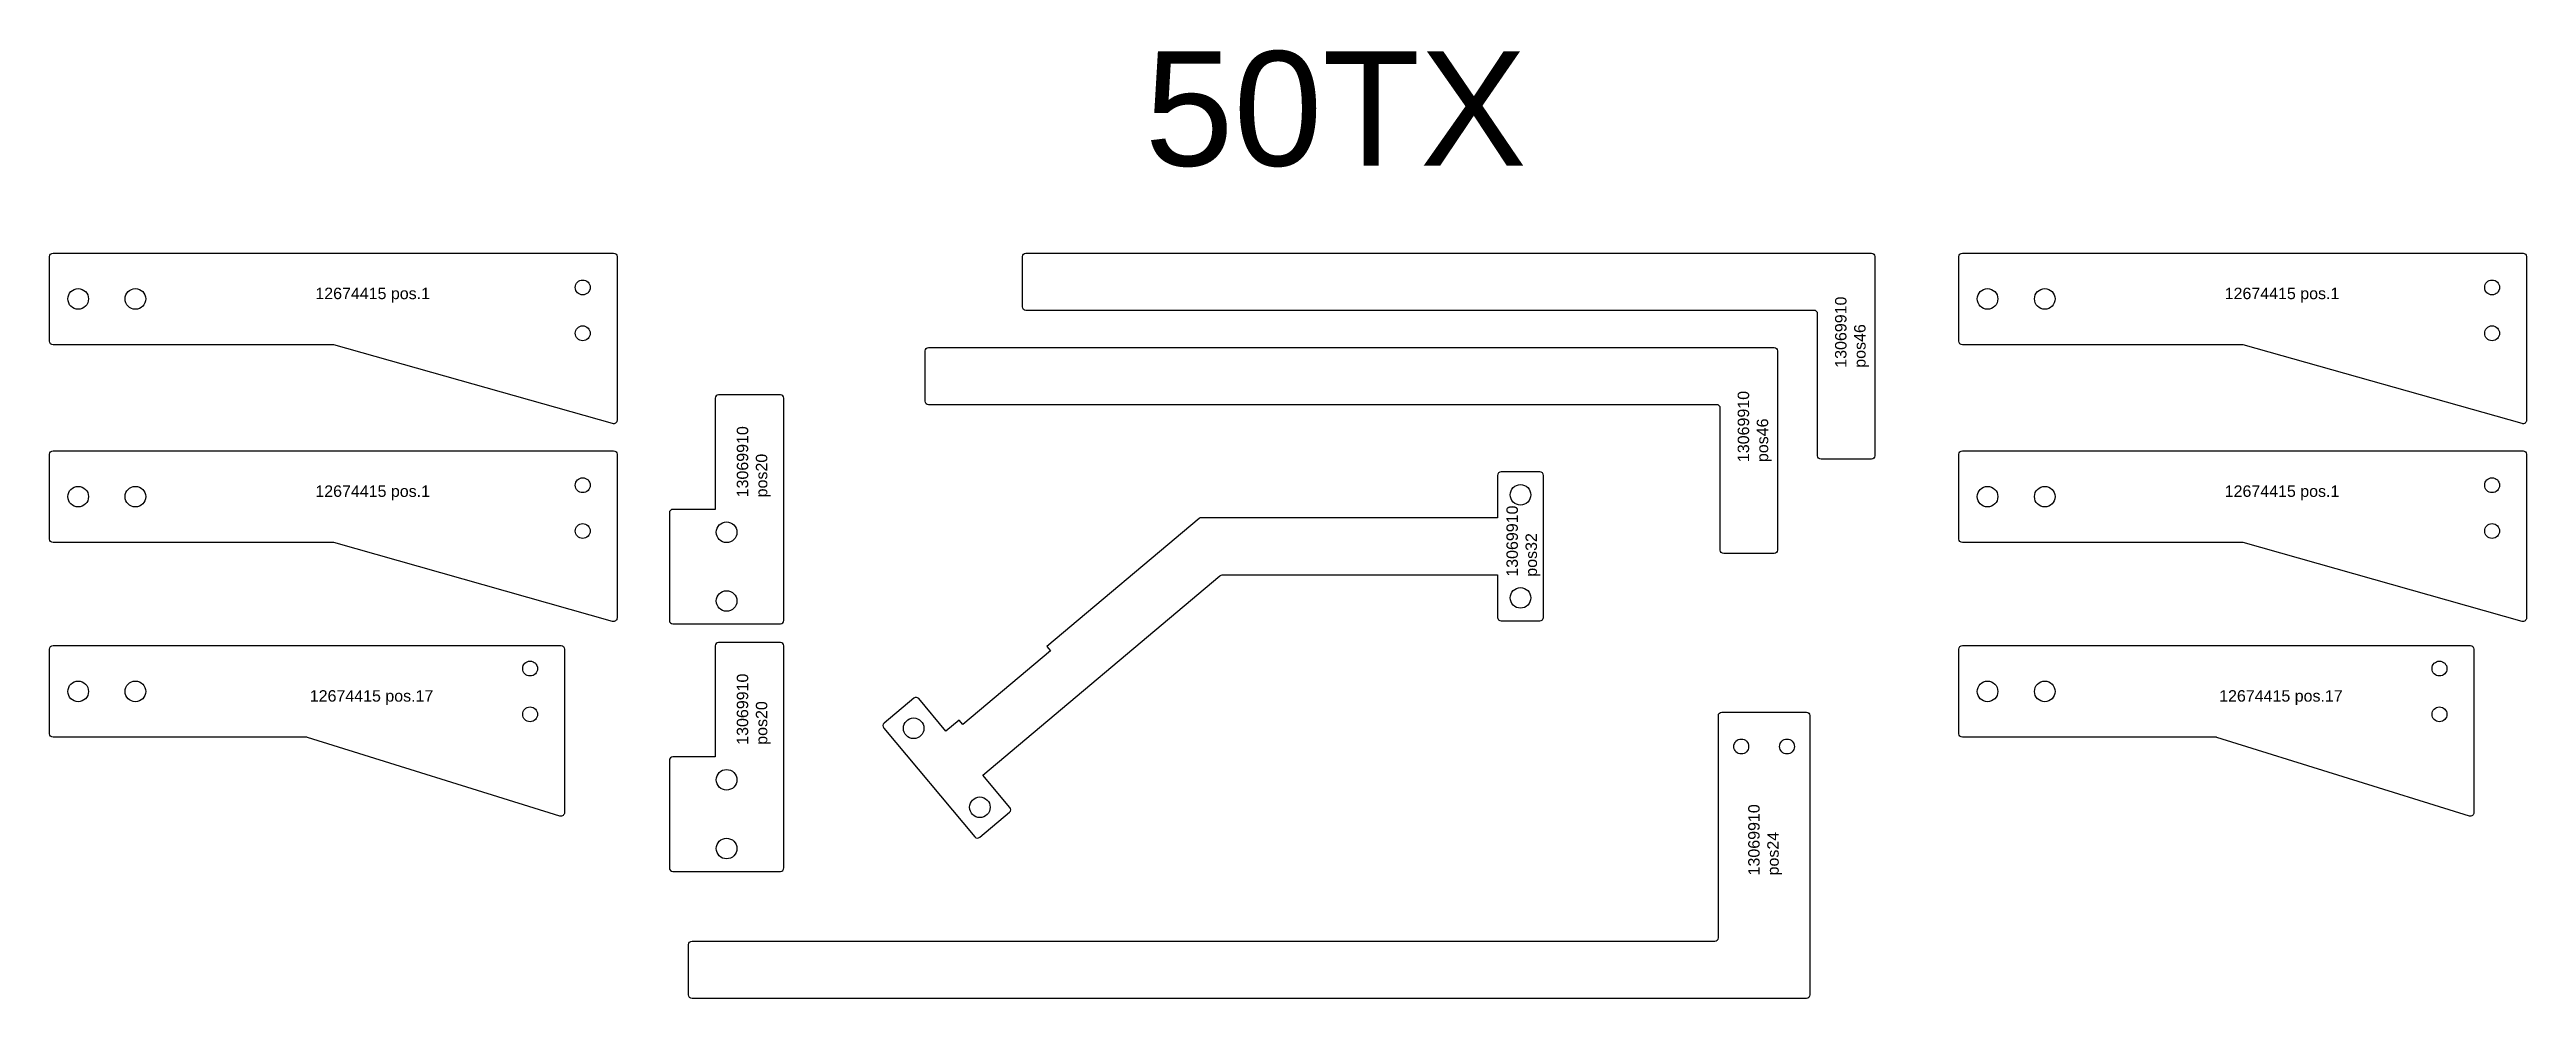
# Model space of a CAD drawing. Header units: millimetres. Extents: x 1009 to 3174, y 329 to 1158.
import ezdxf

# ---------------------------------------------------------------- set-up
doc = ezdxf.new("R2010")
doc.units = ezdxf.units.MM
for name, color, linetype in [('12674415', 7, 'Continuous'), ('13069910', 7, 'Continuous'), ('Texto', 3, 'Continuous')]:
    doc.layers.add(name, color=color, linetype=linetype)
doc.styles.get("Standard").update_dxf_attribs({"font": 'arial.ttf'})

msp = doc.modelspace()

# ---------------------------------------------------------------- linework, layer by layer
at = {"layer": '12674415', "color": 6, "linetype": 'Continuous', "lineweight": 25}
for points in [[(1008.9, 903), (1008.9, 977, -0.414214), (1011.9, 980), (1501.9, 980, -0.414214), (1504.9, 977), (1504.9, 833.9, -0.497286), (1501, 831.1), (1257.3, 899.9, 0.068884), (1256.4, 900), (1011.9, 900, -0.414214)], [(2677.7, 903), (2677.7, 977, -0.414214), (2680.7, 980), (3170.7, 980, -0.414214), (3173.7, 977), (3173.7, 833.9, -0.497286), (3169.9, 831.1), (2926.1, 899.9, 0.068884), (2925.3, 900), (2680.7, 900, -0.414214)], [(1008.9, 730.3), (1008.9, 804.3, -0.414214), (1011.9, 807.3), (1501.9, 807.3, -0.414214), (1504.9, 804.3), (1504.9, 661.2, -0.497286), (1501, 658.4), (1257.3, 727.2, 0.068884), (1256.4, 727.3), (1011.9, 727.3, -0.414214)], [(2677.7, 730.3), (2677.7, 804.3, -0.414214), (2680.7, 807.3), (3170.7, 807.3, -0.414214), (3173.7, 804.3), (3173.7, 661.2, -0.497286), (3169.9, 658.4), (2926.1, 727.2, 0.068884), (2925.3, 727.3), (2680.7, 727.3, -0.414214)], [(1008.9, 560.2), (1008.9, 634.2, -0.414214), (1011.9, 637.2), (1455.9, 637.2, -0.414214), (1458.9, 634.2), (1458.9, 491.3, -0.505583), (1455, 488.4), (1234.3, 557.1, 0.075548), (1233.4, 557.2), (1011.9, 557.2, -0.414214)], [(2677.7, 560.2), (2677.7, 634.2, -0.414214), (2680.7, 637.2), (3124.7, 637.2, -0.414214), (3127.7, 634.2), (3127.7, 491.3, -0.505583), (3123.8, 488.4), (2903.1, 557.1, 0.075548), (2902.3, 557.2), (2680.7, 557.2, -0.414214)]]:
    msp.add_lwpolyline(points, format="xyb", close=True, dxfattribs=at)
for centre, radius in [((1474.9, 950), 6.5), ((3143.7, 950), 6.5), ((1033.9, 940), 9), ((1083.9, 940), 9), ((2702.7, 940), 9), ((2752.7, 940), 9), ((1474.9, 910), 6.5), ((3143.7, 910), 6.5), ((1474.9, 777.3), 6.5), ((3143.7, 777.3), 6.5), ((1033.9, 767.3), 9), ((1083.9, 767.3), 9), ((2702.7, 767.3), 9), ((2752.7, 767.3), 9), ((1474.9, 737.3), 6.5), ((3143.7, 737.3), 6.5), ((1033.9, 597.2), 9), ((1083.9, 597.2), 9), ((1428.9, 617.2), 6.5), ((2702.7, 597.2), 9), ((2752.7, 597.2), 9), ((3097.7, 617.2), 6.5), ((1428.9, 577.2), 6.5), ((3097.7, 577.2), 6.5)]:
    msp.add_circle(centre, radius, dxfattribs=at)
at = {"layer": '13069910', "color": 6, "linetype": 'Continuous', "lineweight": 25}
for points in [[(2601.2, 800), (2557.2, 800, -0.414214), (2554.2, 803), (2554.2, 927, 0.414214), (2551.2, 930), (1862.2, 930, -0.414214), (1859.2, 933), (1859.2, 977, -0.414214), (1862.2, 980), (2601.2, 980, -0.414214), (2604.2, 977), (2604.2, 803, -0.414214)], [(2516.1, 717.6), (2472.1, 717.6, -0.414214), (2469.1, 720.6), (2469.1, 844.6, 0.414214), (2466.1, 847.6), (1777.1, 847.6, -0.414214), (1774.1, 850.6), (1774.1, 894.6, -0.414214), (1777.1, 897.6), (2516.1, 897.6, -0.414214), (2519.1, 894.6), (2519.1, 720.6, -0.414214)], [(1647.6, 856.2), (1593.6, 856.2, 0.414214), (1590.6, 853.2), (1590.6, 756.2), (1553.6, 756.2, 0.414214), (1550.6, 753.2), (1550.6, 659.2, 0.414214), (1553.6, 656.2), (1647.6, 656.2, 0.414214), (1650.6, 659.2), (1650.6, 853.2, 0.414214)], [(1803.8, 572.2), (1792.3, 562.5), (1768.5, 590.9, 0.414214), (1764.3, 591.2), (1738.3, 569.4, 0.414214), (1737.9, 565.2), (1817.6, 470.2, 0.414214), (1821.8, 469.8), (1847.9, 491.7, 0.414214), (1848.2, 495.9), (1824.5, 524.2), (2031.8, 698.2, -0.176327), (2033.8, 698.9), (2274.5, 698.9), (2274.5, 661.9, 0.414214), (2277.5, 658.9), (2311.5, 658.9, 0.414214), (2314.5, 661.9), (2314.5, 785.9, 0.414214), (2311.5, 788.9), (2277.5, 788.9, 0.414214), (2274.5, 785.9), (2274.5, 748.9), (2015.6, 748.9, 0.176327), (2013.6, 748.2), (1880.4, 636.4), (1883.6, 632.6), (1807, 568.3)], [(1647.6, 640), (1593.6, 640, 0.414214), (1590.6, 637), (1590.6, 540), (1553.6, 540, 0.414214), (1550.6, 537), (1550.6, 443, 0.414214), (1553.6, 440), (1647.6, 440, 0.414214), (1650.6, 443), (1650.6, 637, 0.414214)], [(2470.4, 579.1), (2544.4, 579.1, -0.414214), (2547.4, 576.1), (2547.4, 332.1, -0.414214), (2544.4, 329.1), (1570.4, 329.1, -0.414214), (1567.4, 332.1), (1567.4, 376.1, -0.414214), (1570.4, 379.1), (2464.4, 379.1, 0.414214), (2467.4, 382.1), (2467.4, 576.1, -0.414214)]]:
    msp.add_lwpolyline(points, format="xyb", close=True, dxfattribs=at)
for centre, radius in [((2294.5, 768.9), 9), ((1600.6, 736.2), 9), ((1600.6, 676.2), 9), ((2294.5, 678.9), 9), ((1764.1, 565), 9), ((2487.4, 549.1), 6.5), ((2527.4, 549.1), 6.5), ((1600.6, 520), 9), ((1822, 496), 9), ((1600.6, 460), 9)]:
    msp.add_circle(centre, radius, dxfattribs=at)

# ---------------------------------------------------------------- texts
at = {"color": 6, "insert": (1966, 1156.3), "char_height": 100, "attachment_point": 1}
msp.add_mtext_dynamic_manual_height_columns('50TX', width=279.127, gutter_width=12.5, heights=[0], dxfattribs=at)
at = {"layer": 'Texto', "color": 6, "char_height": 10, "attachment_point": 1}
for s, insert in [('{\\W3.808408; }12674415 pos.1', (1226.4, 949.8)), ('{\\W3.808408; }12674415 pos.1', (2895.2, 949.8)), ('{\\W3.808408; }12674415 pos.1', (1226.4, 777.1)), ('{\\W3.808408; }12674415 pos.1', (2895.2, 777.1)), ('{\\W2.558847; }12674415 pos.17', (1226.4, 598.3)), ('{\\W2.558847; }12674415 pos.17', (2895.2, 598.3))]:
    msp.add_mtext_dynamic_manual_height_columns(s, width=125.689, gutter_width=12.5, heights=[0], dxfattribs=dict(at, insert=insert))
at = {"layer": 'Texto', "color": 6, "char_height": 10, "attachment_point": 1, "rotation": 90}
for s, insert in [('13069910 \\Ppos46', (2569.4, 879.9)), ('13069910 \\Ppos46', (2484.3, 797.5)), ('13069910 \\Ppos20', (1609.5, 766.7)), ('13069910 \\Ppos32', (2282.2, 697.4)), ('13069910 \\Ppos20', (1609.5, 550.6)), ('13069910 \\Ppos24', (2493.5, 436.5))]:
    msp.add_mtext_dynamic_manual_height_columns(s, width=162.039, gutter_width=12.5, heights=[0], dxfattribs=dict(at, insert=insert))

doc.saveas('drawing.dxf')
